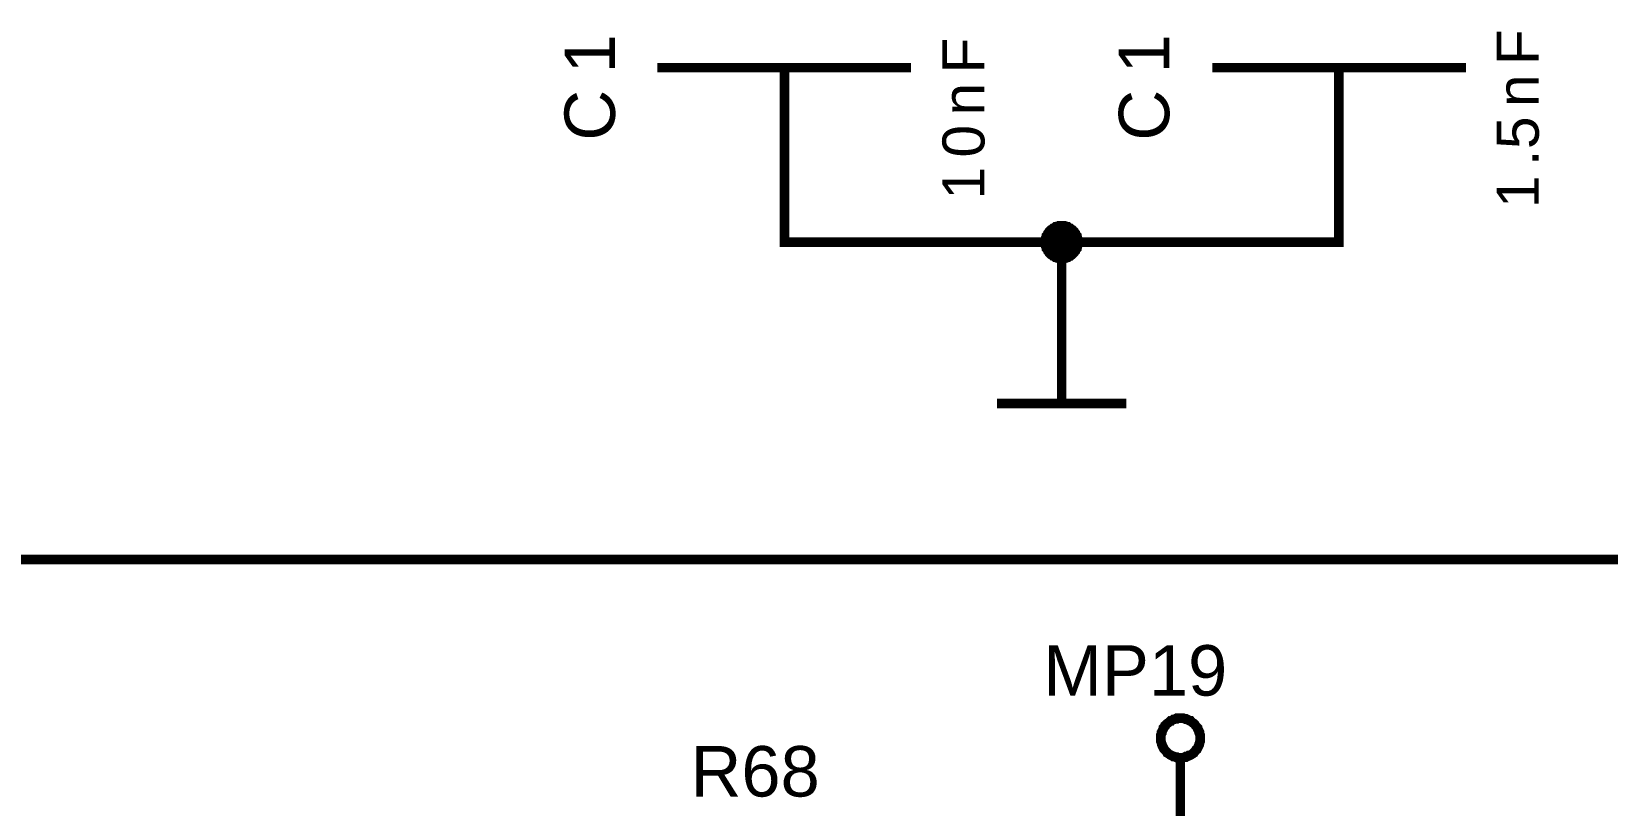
# Model space of a CAD drawing. Header units: millimetres. Extents: x -2024 to 917, y -725 to 13.
# Drawn here: x -1577.82 to -1528.13, y -374.42 to -350.03 of the extents above; entities that cross this region are included whole.
import ezdxf

# ---------------------------------------------------------------- set-up
doc = ezdxf.new("R2010")
doc.units = ezdxf.units.MM
doc.styles.get("Standard").update_dxf_attribs({"font": 'arial.ttf'})

msp = doc.modelspace()

# ---------------------------------------------------------------- linework, layer by layer
at = {"color": 7}
for points, const_width in [([(-1558.085, -351.17), (-1550.091, -351.17)], 0.3), ([(-1554.08, -351.17), (-1554.08, -354.167)], 0.3), ([(-1540.591, -351.17), (-1532.596, -351.17)], 0.3), ([(-1536.602, -351.17), (-1536.602, -354.167)], 0.3), ([(-1554.08, -354.167), (-1554.08, -356.668), (-1545.341, -356.668), (-1536.602, -356.668), (-1536.602, -354.167)], 0.3), ([(-1545.854, -356.668), (-1545.854, -356.635), (-1545.854, -356.618), (-1545.854, -356.585), (-1545.837, -356.569), (-1545.837, -356.535), (-1545.837, -356.519), (-1545.821, -356.486), (-1545.821, -356.469), (-1545.804, -356.453), (-1545.788, -356.419), (-1545.771, -356.403), (-1545.771, -356.386), (-1545.754, -356.37), (-1545.738, -356.337), (-1545.721, -356.32), (-1545.705, -356.304), (-1545.688, -356.287), (-1545.672, -356.27), (-1545.639, -356.254), (-1545.622, -356.237), (-1545.605, -356.237), (-1545.589, -356.221), (-1545.556, -356.204), (-1545.539, -356.188), (-1545.523, -356.188), (-1545.49, -356.171), (-1545.473, -356.171), (-1545.44, -356.171), (-1545.423, -356.155), (-1545.39, -356.155), (-1545.374, -356.155), (-1545.341, -356.155)], 0.3), ([(-1545.854, -356.668), (-1545.854, -356.635), (-1545.854, -356.618), (-1545.854, -356.585), (-1545.837, -356.569), (-1545.837, -356.535), (-1545.837, -356.519), (-1545.821, -356.486), (-1545.821, -356.469), (-1545.804, -356.453), (-1545.788, -356.419), (-1545.771, -356.403), (-1545.771, -356.386), (-1545.754, -356.37), (-1545.738, -356.337), (-1545.721, -356.32), (-1545.705, -356.304), (-1545.688, -356.287), (-1545.672, -356.27), (-1545.639, -356.254), (-1545.622, -356.237), (-1545.605, -356.237), (-1545.589, -356.221), (-1545.556, -356.204), (-1545.539, -356.188), (-1545.523, -356.188), (-1545.49, -356.171), (-1545.473, -356.171), (-1545.44, -356.171), (-1545.423, -356.155), (-1545.39, -356.155), (-1545.374, -356.155), (-1545.341, -356.155)], 0.3), ([(-1545.854, -356.668), (-1545.854, -356.635), (-1545.854, -356.618), (-1545.854, -356.585), (-1545.837, -356.569), (-1545.837, -356.535), (-1545.837, -356.519), (-1545.821, -356.486), (-1545.821, -356.469), (-1545.804, -356.453), (-1545.788, -356.419), (-1545.771, -356.403), (-1545.771, -356.386), (-1545.754, -356.37), (-1545.738, -356.337), (-1545.721, -356.32), (-1545.705, -356.304), (-1545.688, -356.287), (-1545.672, -356.27), (-1545.639, -356.254), (-1545.622, -356.237), (-1545.605, -356.237), (-1545.589, -356.221), (-1545.556, -356.204), (-1545.539, -356.188), (-1545.523, -356.188), (-1545.49, -356.171), (-1545.473, -356.171), (-1545.44, -356.171), (-1545.423, -356.155), (-1545.39, -356.155), (-1545.374, -356.155), (-1545.341, -356.155)], 0.3), ([(-1545.854, -356.668), (-1545.854, -356.635), (-1545.854, -356.618), (-1545.854, -356.585), (-1545.837, -356.569), (-1545.837, -356.535), (-1545.837, -356.519), (-1545.821, -356.486), (-1545.821, -356.469), (-1545.804, -356.453), (-1545.788, -356.419), (-1545.771, -356.403), (-1545.771, -356.386), (-1545.754, -356.37), (-1545.738, -356.337), (-1545.721, -356.32), (-1545.705, -356.304), (-1545.688, -356.287), (-1545.672, -356.27), (-1545.639, -356.254), (-1545.622, -356.237), (-1545.605, -356.237), (-1545.589, -356.221), (-1545.556, -356.204), (-1545.539, -356.188), (-1545.523, -356.188), (-1545.49, -356.171), (-1545.473, -356.171), (-1545.44, -356.171), (-1545.423, -356.155), (-1545.39, -356.155), (-1545.374, -356.155), (-1545.341, -356.155)], 0.3), ([(-1545.854, -356.668), (-1545.854, -356.635), (-1545.854, -356.618), (-1545.854, -356.585), (-1545.837, -356.569), (-1545.837, -356.535), (-1545.837, -356.519), (-1545.821, -356.486), (-1545.821, -356.469), (-1545.804, -356.453), (-1545.788, -356.419), (-1545.771, -356.403), (-1545.771, -356.386), (-1545.754, -356.37), (-1545.738, -356.337), (-1545.721, -356.32), (-1545.705, -356.304), (-1545.688, -356.287), (-1545.672, -356.27), (-1545.639, -356.254), (-1545.622, -356.237), (-1545.605, -356.237), (-1545.589, -356.221), (-1545.556, -356.204), (-1545.539, -356.188), (-1545.523, -356.188), (-1545.49, -356.171), (-1545.473, -356.171), (-1545.44, -356.171), (-1545.423, -356.155), (-1545.39, -356.155), (-1545.374, -356.155), (-1545.341, -356.155)], 0.0991), ([(-1545.854, -356.668), (-1545.854, -356.635), (-1545.854, -356.618), (-1545.854, -356.585), (-1545.837, -356.569), (-1545.837, -356.535), (-1545.837, -356.519), (-1545.821, -356.486), (-1545.821, -356.469), (-1545.804, -356.453), (-1545.788, -356.419), (-1545.771, -356.403), (-1545.771, -356.386), (-1545.754, -356.37), (-1545.738, -356.337), (-1545.721, -356.32), (-1545.705, -356.304), (-1545.688, -356.287), (-1545.672, -356.27), (-1545.639, -356.254), (-1545.622, -356.237), (-1545.605, -356.237), (-1545.589, -356.221), (-1545.556, -356.204), (-1545.539, -356.188), (-1545.523, -356.188), (-1545.49, -356.171), (-1545.473, -356.171), (-1545.44, -356.171), (-1545.423, -356.155), (-1545.39, -356.155), (-1545.374, -356.155), (-1545.341, -356.155)], 0.0991), ([(-1545.854, -356.668), (-1545.854, -356.635), (-1545.854, -356.618), (-1545.854, -356.585), (-1545.837, -356.569), (-1545.837, -356.535), (-1545.837, -356.519), (-1545.821, -356.486), (-1545.821, -356.469), (-1545.804, -356.453), (-1545.788, -356.419), (-1545.771, -356.403), (-1545.771, -356.386), (-1545.754, -356.37), (-1545.738, -356.337), (-1545.721, -356.32), (-1545.705, -356.304), (-1545.688, -356.287), (-1545.672, -356.27), (-1545.639, -356.254), (-1545.622, -356.237), (-1545.605, -356.237), (-1545.589, -356.221), (-1545.556, -356.204), (-1545.539, -356.188), (-1545.523, -356.188), (-1545.49, -356.171), (-1545.473, -356.171), (-1545.44, -356.171), (-1545.423, -356.155), (-1545.39, -356.155), (-1545.374, -356.155), (-1545.341, -356.155)], 0.0991), ([(-1545.854, -356.668), (-1545.854, -356.635), (-1545.854, -356.618), (-1545.854, -356.585), (-1545.837, -356.569), (-1545.837, -356.535), (-1545.837, -356.519), (-1545.821, -356.486), (-1545.821, -356.469), (-1545.804, -356.453), (-1545.788, -356.419), (-1545.771, -356.403), (-1545.771, -356.386), (-1545.754, -356.37), (-1545.738, -356.337), (-1545.721, -356.32), (-1545.705, -356.304), (-1545.688, -356.287), (-1545.672, -356.27), (-1545.639, -356.254), (-1545.622, -356.237), (-1545.605, -356.237), (-1545.589, -356.221), (-1545.556, -356.204), (-1545.539, -356.188), (-1545.523, -356.188), (-1545.49, -356.171), (-1545.473, -356.171), (-1545.44, -356.171), (-1545.423, -356.155), (-1545.39, -356.155), (-1545.374, -356.155), (-1545.341, -356.155)], 0.0991), ([(-1545.341, -356.155), (-1545.341, -356.155)], 0.3), ([(-1545.341, -356.155), (-1545.308, -356.155), (-1545.291, -356.155), (-1545.258, -356.155), (-1545.241, -356.171), (-1545.208, -356.171), (-1545.192, -356.171), (-1545.159, -356.188), (-1545.142, -356.188), (-1545.125, -356.204), (-1545.092, -356.221), (-1545.076, -356.237), (-1545.059, -356.237), (-1545.043, -356.254), (-1545.01, -356.27), (-1544.993, -356.287), (-1544.977, -356.304), (-1544.96, -356.32), (-1544.943, -356.337), (-1544.927, -356.37), (-1544.91, -356.386), (-1544.91, -356.403), (-1544.894, -356.419), (-1544.877, -356.453), (-1544.861, -356.469), (-1544.861, -356.486), (-1544.844, -356.519), (-1544.844, -356.535), (-1544.844, -356.569), (-1544.828, -356.585), (-1544.828, -356.618), (-1544.828, -356.635), (-1544.828, -356.668)], 0.3), ([(-1545.341, -356.155), (-1545.341, -356.155)], 0.3), ([(-1545.341, -356.155), (-1545.308, -356.155), (-1545.291, -356.155), (-1545.258, -356.155), (-1545.241, -356.171), (-1545.208, -356.171), (-1545.192, -356.171), (-1545.159, -356.188), (-1545.142, -356.188), (-1545.125, -356.204), (-1545.092, -356.221), (-1545.076, -356.237), (-1545.059, -356.237), (-1545.043, -356.254), (-1545.01, -356.27), (-1544.993, -356.287), (-1544.977, -356.304), (-1544.96, -356.32), (-1544.943, -356.337), (-1544.927, -356.37), (-1544.91, -356.386), (-1544.91, -356.403), (-1544.894, -356.419), (-1544.877, -356.453), (-1544.861, -356.469), (-1544.861, -356.486), (-1544.844, -356.519), (-1544.844, -356.535), (-1544.844, -356.569), (-1544.828, -356.585), (-1544.828, -356.618), (-1544.828, -356.635), (-1544.828, -356.668)], 0.3), ([(-1545.341, -356.155), (-1545.341, -356.155)], 0.3), ([(-1545.341, -356.155), (-1545.308, -356.155), (-1545.291, -356.155), (-1545.258, -356.155), (-1545.241, -356.171), (-1545.208, -356.171), (-1545.192, -356.171), (-1545.159, -356.188), (-1545.142, -356.188), (-1545.125, -356.204), (-1545.092, -356.221), (-1545.076, -356.237), (-1545.059, -356.237), (-1545.043, -356.254), (-1545.01, -356.27), (-1544.993, -356.287), (-1544.977, -356.304), (-1544.96, -356.32), (-1544.943, -356.337), (-1544.927, -356.37), (-1544.91, -356.386), (-1544.91, -356.403), (-1544.894, -356.419), (-1544.877, -356.453), (-1544.861, -356.469), (-1544.861, -356.486), (-1544.844, -356.519), (-1544.844, -356.535), (-1544.844, -356.569), (-1544.828, -356.585), (-1544.828, -356.618), (-1544.828, -356.635), (-1544.828, -356.668)], 0.3), ([(-1545.341, -356.155), (-1545.341, -356.155)], 0.3), ([(-1545.341, -356.155), (-1545.308, -356.155), (-1545.291, -356.155), (-1545.258, -356.155), (-1545.241, -356.171), (-1545.208, -356.171), (-1545.192, -356.171), (-1545.159, -356.188), (-1545.142, -356.188), (-1545.125, -356.204), (-1545.092, -356.221), (-1545.076, -356.237), (-1545.059, -356.237), (-1545.043, -356.254), (-1545.01, -356.27), (-1544.993, -356.287), (-1544.977, -356.304), (-1544.96, -356.32), (-1544.943, -356.337), (-1544.927, -356.37), (-1544.91, -356.386), (-1544.91, -356.403), (-1544.894, -356.419), (-1544.877, -356.453), (-1544.861, -356.469), (-1544.861, -356.486), (-1544.844, -356.519), (-1544.844, -356.535), (-1544.844, -356.569), (-1544.828, -356.585), (-1544.828, -356.618), (-1544.828, -356.635), (-1544.828, -356.668)], 0.3), ([(-1545.341, -356.155), (-1545.341, -356.155)], 0.0991), ([(-1545.341, -356.155), (-1545.308, -356.155), (-1545.291, -356.155), (-1545.258, -356.155), (-1545.241, -356.171), (-1545.208, -356.171), (-1545.192, -356.171), (-1545.159, -356.188), (-1545.142, -356.188), (-1545.125, -356.204), (-1545.092, -356.221), (-1545.076, -356.237), (-1545.059, -356.237), (-1545.043, -356.254), (-1545.01, -356.27), (-1544.993, -356.287), (-1544.977, -356.304), (-1544.96, -356.32), (-1544.943, -356.337), (-1544.927, -356.37), (-1544.91, -356.386), (-1544.91, -356.403), (-1544.894, -356.419), (-1544.877, -356.453), (-1544.861, -356.469), (-1544.861, -356.486), (-1544.844, -356.519), (-1544.844, -356.535), (-1544.844, -356.569), (-1544.828, -356.585), (-1544.828, -356.618), (-1544.828, -356.635), (-1544.828, -356.668)], 0.0991), ([(-1545.341, -356.155), (-1545.341, -356.155)], 0.0991), ([(-1545.341, -356.155), (-1545.308, -356.155), (-1545.291, -356.155), (-1545.258, -356.155), (-1545.241, -356.171), (-1545.208, -356.171), (-1545.192, -356.171), (-1545.159, -356.188), (-1545.142, -356.188), (-1545.125, -356.204), (-1545.092, -356.221), (-1545.076, -356.237), (-1545.059, -356.237), (-1545.043, -356.254), (-1545.01, -356.27), (-1544.993, -356.287), (-1544.977, -356.304), (-1544.96, -356.32), (-1544.943, -356.337), (-1544.927, -356.37), (-1544.91, -356.386), (-1544.91, -356.403), (-1544.894, -356.419), (-1544.877, -356.453), (-1544.861, -356.469), (-1544.861, -356.486), (-1544.844, -356.519), (-1544.844, -356.535), (-1544.844, -356.569), (-1544.828, -356.585), (-1544.828, -356.618), (-1544.828, -356.635), (-1544.828, -356.668)], 0.0991), ([(-1545.341, -356.155), (-1545.341, -356.155)], 0.0991), ([(-1545.341, -356.155), (-1545.308, -356.155), (-1545.291, -356.155), (-1545.258, -356.155), (-1545.241, -356.171), (-1545.208, -356.171), (-1545.192, -356.171), (-1545.159, -356.188), (-1545.142, -356.188), (-1545.125, -356.204), (-1545.092, -356.221), (-1545.076, -356.237), (-1545.059, -356.237), (-1545.043, -356.254), (-1545.01, -356.27), (-1544.993, -356.287), (-1544.977, -356.304), (-1544.96, -356.32), (-1544.943, -356.337), (-1544.927, -356.37), (-1544.91, -356.386), (-1544.91, -356.403), (-1544.894, -356.419), (-1544.877, -356.453), (-1544.861, -356.469), (-1544.861, -356.486), (-1544.844, -356.519), (-1544.844, -356.535), (-1544.844, -356.569), (-1544.828, -356.585), (-1544.828, -356.618), (-1544.828, -356.635), (-1544.828, -356.668)], 0.0991), ([(-1545.341, -356.155), (-1545.341, -356.155)], 0.0991), ([(-1545.341, -356.155), (-1545.308, -356.155), (-1545.291, -356.155), (-1545.258, -356.155), (-1545.241, -356.171), (-1545.208, -356.171), (-1545.192, -356.171), (-1545.159, -356.188), (-1545.142, -356.188), (-1545.125, -356.204), (-1545.092, -356.221), (-1545.076, -356.237), (-1545.059, -356.237), (-1545.043, -356.254), (-1545.01, -356.27), (-1544.993, -356.287), (-1544.977, -356.304), (-1544.96, -356.32), (-1544.943, -356.337), (-1544.927, -356.37), (-1544.91, -356.386), (-1544.91, -356.403), (-1544.894, -356.419), (-1544.877, -356.453), (-1544.861, -356.469), (-1544.861, -356.486), (-1544.844, -356.519), (-1544.844, -356.535), (-1544.844, -356.569), (-1544.828, -356.585), (-1544.828, -356.618), (-1544.828, -356.635), (-1544.828, -356.668)], 0.0991), ([(-1545.341, -357.181), (-1545.374, -357.181), (-1545.39, -357.181), (-1545.423, -357.181), (-1545.44, -357.165), (-1545.473, -357.165), (-1545.49, -357.165), (-1545.523, -357.148), (-1545.539, -357.148), (-1545.556, -357.132), (-1545.589, -357.115), (-1545.605, -357.098), (-1545.622, -357.098), (-1545.639, -357.082), (-1545.672, -357.065), (-1545.688, -357.049), (-1545.705, -357.032), (-1545.721, -357.016), (-1545.738, -356.999), (-1545.754, -356.966), (-1545.771, -356.949), (-1545.771, -356.933), (-1545.788, -356.916), (-1545.804, -356.883), (-1545.821, -356.867), (-1545.821, -356.85), (-1545.837, -356.817), (-1545.837, -356.8), (-1545.837, -356.767), (-1545.854, -356.751), (-1545.854, -356.718), (-1545.854, -356.701), (-1545.854, -356.668)], 0.3), ([(-1545.854, -356.668), (-1545.854, -356.668)], 0.3), ([(-1545.341, -357.181), (-1545.374, -357.181), (-1545.39, -357.181), (-1545.423, -357.181), (-1545.44, -357.165), (-1545.473, -357.165), (-1545.49, -357.165), (-1545.523, -357.148), (-1545.539, -357.148), (-1545.556, -357.132), (-1545.589, -357.115), (-1545.605, -357.098), (-1545.622, -357.098), (-1545.639, -357.082), (-1545.672, -357.065), (-1545.688, -357.049), (-1545.705, -357.032), (-1545.721, -357.016), (-1545.738, -356.999), (-1545.754, -356.966), (-1545.771, -356.949), (-1545.771, -356.933), (-1545.788, -356.916), (-1545.804, -356.883), (-1545.821, -356.867), (-1545.821, -356.85), (-1545.837, -356.817), (-1545.837, -356.8), (-1545.837, -356.767), (-1545.854, -356.751), (-1545.854, -356.718), (-1545.854, -356.701), (-1545.854, -356.668)], 0.3), ([(-1545.854, -356.668), (-1545.854, -356.668)], 0.3), ([(-1545.341, -357.181), (-1545.374, -357.181), (-1545.39, -357.181), (-1545.423, -357.181), (-1545.44, -357.165), (-1545.473, -357.165), (-1545.49, -357.165), (-1545.523, -357.148), (-1545.539, -357.148), (-1545.556, -357.132), (-1545.589, -357.115), (-1545.605, -357.098), (-1545.622, -357.098), (-1545.639, -357.082), (-1545.672, -357.065), (-1545.688, -357.049), (-1545.705, -357.032), (-1545.721, -357.016), (-1545.738, -356.999), (-1545.754, -356.966), (-1545.771, -356.949), (-1545.771, -356.933), (-1545.788, -356.916), (-1545.804, -356.883), (-1545.821, -356.867), (-1545.821, -356.85), (-1545.837, -356.817), (-1545.837, -356.8), (-1545.837, -356.767), (-1545.854, -356.751), (-1545.854, -356.718), (-1545.854, -356.701), (-1545.854, -356.668)], 0.3), ([(-1545.854, -356.668), (-1545.854, -356.668)], 0.3), ([(-1545.341, -357.181), (-1545.374, -357.181), (-1545.39, -357.181), (-1545.423, -357.181), (-1545.44, -357.165), (-1545.473, -357.165), (-1545.49, -357.165), (-1545.523, -357.148), (-1545.539, -357.148), (-1545.556, -357.132), (-1545.589, -357.115), (-1545.605, -357.098), (-1545.622, -357.098), (-1545.639, -357.082), (-1545.672, -357.065), (-1545.688, -357.049), (-1545.705, -357.032), (-1545.721, -357.016), (-1545.738, -356.999), (-1545.754, -356.966), (-1545.771, -356.949), (-1545.771, -356.933), (-1545.788, -356.916), (-1545.804, -356.883), (-1545.821, -356.867), (-1545.821, -356.85), (-1545.837, -356.817), (-1545.837, -356.8), (-1545.837, -356.767), (-1545.854, -356.751), (-1545.854, -356.718), (-1545.854, -356.701), (-1545.854, -356.668)], 0.3), ([(-1545.854, -356.668), (-1545.854, -356.668)], 0.3), ([(-1545.341, -357.181), (-1545.374, -357.181), (-1545.39, -357.181), (-1545.423, -357.181), (-1545.44, -357.165), (-1545.473, -357.165), (-1545.49, -357.165), (-1545.523, -357.148), (-1545.539, -357.148), (-1545.556, -357.132), (-1545.589, -357.115), (-1545.605, -357.098), (-1545.622, -357.098), (-1545.639, -357.082), (-1545.672, -357.065), (-1545.688, -357.049), (-1545.705, -357.032), (-1545.721, -357.016), (-1545.738, -356.999), (-1545.754, -356.966), (-1545.771, -356.949), (-1545.771, -356.933), (-1545.788, -356.916), (-1545.804, -356.883), (-1545.821, -356.867), (-1545.821, -356.85), (-1545.837, -356.817), (-1545.837, -356.8), (-1545.837, -356.767), (-1545.854, -356.751), (-1545.854, -356.718), (-1545.854, -356.701), (-1545.854, -356.668)], 0.0991), ([(-1545.854, -356.668), (-1545.854, -356.668)], 0.0991), ([(-1545.341, -357.181), (-1545.374, -357.181), (-1545.39, -357.181), (-1545.423, -357.181), (-1545.44, -357.165), (-1545.473, -357.165), (-1545.49, -357.165), (-1545.523, -357.148), (-1545.539, -357.148), (-1545.556, -357.132), (-1545.589, -357.115), (-1545.605, -357.098), (-1545.622, -357.098), (-1545.639, -357.082), (-1545.672, -357.065), (-1545.688, -357.049), (-1545.705, -357.032), (-1545.721, -357.016), (-1545.738, -356.999), (-1545.754, -356.966), (-1545.771, -356.949), (-1545.771, -356.933), (-1545.788, -356.916), (-1545.804, -356.883), (-1545.821, -356.867), (-1545.821, -356.85), (-1545.837, -356.817), (-1545.837, -356.8), (-1545.837, -356.767), (-1545.854, -356.751), (-1545.854, -356.718), (-1545.854, -356.701), (-1545.854, -356.668)], 0.0991), ([(-1545.854, -356.668), (-1545.854, -356.668)], 0.0991), ([(-1545.341, -357.181), (-1545.374, -357.181), (-1545.39, -357.181), (-1545.423, -357.181), (-1545.44, -357.165), (-1545.473, -357.165), (-1545.49, -357.165), (-1545.523, -357.148), (-1545.539, -357.148), (-1545.556, -357.132), (-1545.589, -357.115), (-1545.605, -357.098), (-1545.622, -357.098), (-1545.639, -357.082), (-1545.672, -357.065), (-1545.688, -357.049), (-1545.705, -357.032), (-1545.721, -357.016), (-1545.738, -356.999), (-1545.754, -356.966), (-1545.771, -356.949), (-1545.771, -356.933), (-1545.788, -356.916), (-1545.804, -356.883), (-1545.821, -356.867), (-1545.821, -356.85), (-1545.837, -356.817), (-1545.837, -356.8), (-1545.837, -356.767), (-1545.854, -356.751), (-1545.854, -356.718), (-1545.854, -356.701), (-1545.854, -356.668)], 0.0991), ([(-1545.854, -356.668), (-1545.854, -356.668)], 0.0991), ([(-1545.341, -357.181), (-1545.374, -357.181), (-1545.39, -357.181), (-1545.423, -357.181), (-1545.44, -357.165), (-1545.473, -357.165), (-1545.49, -357.165), (-1545.523, -357.148), (-1545.539, -357.148), (-1545.556, -357.132), (-1545.589, -357.115), (-1545.605, -357.098), (-1545.622, -357.098), (-1545.639, -357.082), (-1545.672, -357.065), (-1545.688, -357.049), (-1545.705, -357.032), (-1545.721, -357.016), (-1545.738, -356.999), (-1545.754, -356.966), (-1545.771, -356.949), (-1545.771, -356.933), (-1545.788, -356.916), (-1545.804, -356.883), (-1545.821, -356.867), (-1545.821, -356.85), (-1545.837, -356.817), (-1545.837, -356.8), (-1545.837, -356.767), (-1545.854, -356.751), (-1545.854, -356.718), (-1545.854, -356.701), (-1545.854, -356.668)], 0.0991), ([(-1545.854, -356.668), (-1545.854, -356.668)], 0.0991), ([(-1545.341, -356.668), (-1545.341, -361.751)], 0.3), ([(-1544.828, -356.668), (-1544.828, -356.701), (-1544.828, -356.718), (-1544.828, -356.751), (-1544.844, -356.767), (-1544.844, -356.8), (-1544.844, -356.817), (-1544.861, -356.85), (-1544.861, -356.867), (-1544.877, -356.883), (-1544.894, -356.916), (-1544.91, -356.933), (-1544.91, -356.949), (-1544.927, -356.966), (-1544.943, -356.999), (-1544.96, -357.016), (-1544.977, -357.032), (-1544.993, -357.049), (-1545.01, -357.065), (-1545.043, -357.082), (-1545.059, -357.098), (-1545.076, -357.098), (-1545.092, -357.115), (-1545.125, -357.132), (-1545.142, -357.148), (-1545.159, -357.148), (-1545.192, -357.165), (-1545.208, -357.165), (-1545.241, -357.165), (-1545.258, -357.181), (-1545.291, -357.181), (-1545.308, -357.181), (-1545.341, -357.181)], 0.3), ([(-1544.828, -356.668), (-1544.828, -356.701), (-1544.828, -356.718), (-1544.828, -356.751), (-1544.844, -356.767), (-1544.844, -356.8), (-1544.844, -356.817), (-1544.861, -356.85), (-1544.861, -356.867), (-1544.877, -356.883), (-1544.894, -356.916), (-1544.91, -356.933), (-1544.91, -356.949), (-1544.927, -356.966), (-1544.943, -356.999), (-1544.96, -357.016), (-1544.977, -357.032), (-1544.993, -357.049), (-1545.01, -357.065), (-1545.043, -357.082), (-1545.059, -357.098), (-1545.076, -357.098), (-1545.092, -357.115), (-1545.125, -357.132), (-1545.142, -357.148), (-1545.159, -357.148), (-1545.192, -357.165), (-1545.208, -357.165), (-1545.241, -357.165), (-1545.258, -357.181), (-1545.291, -357.181), (-1545.308, -357.181), (-1545.341, -357.181)], 0.3), ([(-1544.828, -356.668), (-1544.828, -356.701), (-1544.828, -356.718), (-1544.828, -356.751), (-1544.844, -356.767), (-1544.844, -356.8), (-1544.844, -356.817), (-1544.861, -356.85), (-1544.861, -356.867), (-1544.877, -356.883), (-1544.894, -356.916), (-1544.91, -356.933), (-1544.91, -356.949), (-1544.927, -356.966), (-1544.943, -356.999), (-1544.96, -357.016), (-1544.977, -357.032), (-1544.993, -357.049), (-1545.01, -357.065), (-1545.043, -357.082), (-1545.059, -357.098), (-1545.076, -357.098), (-1545.092, -357.115), (-1545.125, -357.132), (-1545.142, -357.148), (-1545.159, -357.148), (-1545.192, -357.165), (-1545.208, -357.165), (-1545.241, -357.165), (-1545.258, -357.181), (-1545.291, -357.181), (-1545.308, -357.181), (-1545.341, -357.181)], 0.3), ([(-1544.828, -356.668), (-1544.828, -356.701), (-1544.828, -356.718), (-1544.828, -356.751), (-1544.844, -356.767), (-1544.844, -356.8), (-1544.844, -356.817), (-1544.861, -356.85), (-1544.861, -356.867), (-1544.877, -356.883), (-1544.894, -356.916), (-1544.91, -356.933), (-1544.91, -356.949), (-1544.927, -356.966), (-1544.943, -356.999), (-1544.96, -357.016), (-1544.977, -357.032), (-1544.993, -357.049), (-1545.01, -357.065), (-1545.043, -357.082), (-1545.059, -357.098), (-1545.076, -357.098), (-1545.092, -357.115), (-1545.125, -357.132), (-1545.142, -357.148), (-1545.159, -357.148), (-1545.192, -357.165), (-1545.208, -357.165), (-1545.241, -357.165), (-1545.258, -357.181), (-1545.291, -357.181), (-1545.308, -357.181), (-1545.341, -357.181)], 0.3), ([(-1544.828, -356.668), (-1544.828, -356.701), (-1544.828, -356.718), (-1544.828, -356.751), (-1544.844, -356.767), (-1544.844, -356.8), (-1544.844, -356.817), (-1544.861, -356.85), (-1544.861, -356.867), (-1544.877, -356.883), (-1544.894, -356.916), (-1544.91, -356.933), (-1544.91, -356.949), (-1544.927, -356.966), (-1544.943, -356.999), (-1544.96, -357.016), (-1544.977, -357.032), (-1544.993, -357.049), (-1545.01, -357.065), (-1545.043, -357.082), (-1545.059, -357.098), (-1545.076, -357.098), (-1545.092, -357.115), (-1545.125, -357.132), (-1545.142, -357.148), (-1545.159, -357.148), (-1545.192, -357.165), (-1545.208, -357.165), (-1545.241, -357.165), (-1545.258, -357.181), (-1545.291, -357.181), (-1545.308, -357.181), (-1545.341, -357.181)], 0.0991), ([(-1544.828, -356.668), (-1544.828, -356.701), (-1544.828, -356.718), (-1544.828, -356.751), (-1544.844, -356.767), (-1544.844, -356.8), (-1544.844, -356.817), (-1544.861, -356.85), (-1544.861, -356.867), (-1544.877, -356.883), (-1544.894, -356.916), (-1544.91, -356.933), (-1544.91, -356.949), (-1544.927, -356.966), (-1544.943, -356.999), (-1544.96, -357.016), (-1544.977, -357.032), (-1544.993, -357.049), (-1545.01, -357.065), (-1545.043, -357.082), (-1545.059, -357.098), (-1545.076, -357.098), (-1545.092, -357.115), (-1545.125, -357.132), (-1545.142, -357.148), (-1545.159, -357.148), (-1545.192, -357.165), (-1545.208, -357.165), (-1545.241, -357.165), (-1545.258, -357.181), (-1545.291, -357.181), (-1545.308, -357.181), (-1545.341, -357.181)], 0.0991), ([(-1544.828, -356.668), (-1544.828, -356.701), (-1544.828, -356.718), (-1544.828, -356.751), (-1544.844, -356.767), (-1544.844, -356.8), (-1544.844, -356.817), (-1544.861, -356.85), (-1544.861, -356.867), (-1544.877, -356.883), (-1544.894, -356.916), (-1544.91, -356.933), (-1544.91, -356.949), (-1544.927, -356.966), (-1544.943, -356.999), (-1544.96, -357.016), (-1544.977, -357.032), (-1544.993, -357.049), (-1545.01, -357.065), (-1545.043, -357.082), (-1545.059, -357.098), (-1545.076, -357.098), (-1545.092, -357.115), (-1545.125, -357.132), (-1545.142, -357.148), (-1545.159, -357.148), (-1545.192, -357.165), (-1545.208, -357.165), (-1545.241, -357.165), (-1545.258, -357.181), (-1545.291, -357.181), (-1545.308, -357.181), (-1545.341, -357.181)], 0.0991), ([(-1544.828, -356.668), (-1544.828, -356.701), (-1544.828, -356.718), (-1544.828, -356.751), (-1544.844, -356.767), (-1544.844, -356.8), (-1544.844, -356.817), (-1544.861, -356.85), (-1544.861, -356.867), (-1544.877, -356.883), (-1544.894, -356.916), (-1544.91, -356.933), (-1544.91, -356.949), (-1544.927, -356.966), (-1544.943, -356.999), (-1544.96, -357.016), (-1544.977, -357.032), (-1544.993, -357.049), (-1545.01, -357.065), (-1545.043, -357.082), (-1545.059, -357.098), (-1545.076, -357.098), (-1545.092, -357.115), (-1545.125, -357.132), (-1545.142, -357.148), (-1545.159, -357.148), (-1545.192, -357.165), (-1545.208, -357.165), (-1545.241, -357.165), (-1545.258, -357.181), (-1545.291, -357.181), (-1545.308, -357.181), (-1545.341, -357.181)], 0.0991), ([(-1544.828, -356.668), (-1544.828, -356.668), (-1544.828, -356.668), (-1544.828, -356.668), (-1544.828, -356.668), (-1544.828, -356.668), (-1544.828, -356.668), (-1544.828, -356.668), (-1544.828, -356.668), (-1544.828, -356.668), (-1544.828, -356.668), (-1544.828, -356.668), (-1544.828, -356.668), (-1544.828, -356.668), (-1544.828, -356.668), (-1544.828, -356.668), (-1544.828, -356.668), (-1544.828, -356.668), (-1544.828, -356.668), (-1544.828, -356.668), (-1544.828, -356.668), (-1544.828, -356.668), (-1544.828, -356.668), (-1544.828, -356.668), (-1544.828, -356.668), (-1544.828, -356.668), (-1544.828, -356.668), (-1544.828, -356.668), (-1544.828, -356.668), (-1544.828, -356.668), (-1544.828, -356.668), (-1544.828, -356.668), (-1544.828, -356.668)], 0.3), ([(-1544.828, -356.668), (-1544.828, -356.668)], 0.3), ([(-1544.828, -356.668), (-1544.828, -356.668), (-1544.828, -356.668), (-1544.828, -356.668), (-1544.828, -356.668), (-1544.828, -356.668), (-1544.828, -356.668), (-1544.828, -356.668), (-1544.828, -356.668), (-1544.828, -356.668), (-1544.828, -356.668), (-1544.828, -356.668), (-1544.828, -356.668), (-1544.828, -356.668), (-1544.828, -356.668), (-1544.828, -356.668), (-1544.828, -356.668), (-1544.828, -356.668), (-1544.828, -356.668), (-1544.828, -356.668), (-1544.828, -356.668), (-1544.828, -356.668), (-1544.828, -356.668), (-1544.828, -356.668), (-1544.828, -356.668), (-1544.828, -356.668), (-1544.828, -356.668), (-1544.828, -356.668), (-1544.828, -356.668), (-1544.828, -356.668), (-1544.828, -356.668), (-1544.828, -356.668), (-1544.828, -356.668)], 0.3), ([(-1544.828, -356.668), (-1544.828, -356.668)], 0.3), ([(-1544.828, -356.668), (-1544.828, -356.668), (-1544.828, -356.668), (-1544.828, -356.668), (-1544.828, -356.668), (-1544.828, -356.668), (-1544.828, -356.668), (-1544.828, -356.668), (-1544.828, -356.668), (-1544.828, -356.668), (-1544.828, -356.668), (-1544.828, -356.668), (-1544.828, -356.668), (-1544.828, -356.668), (-1544.828, -356.668), (-1544.828, -356.668), (-1544.828, -356.668), (-1544.828, -356.668), (-1544.828, -356.668), (-1544.828, -356.668), (-1544.828, -356.668), (-1544.828, -356.668), (-1544.828, -356.668), (-1544.828, -356.668), (-1544.828, -356.668), (-1544.828, -356.668), (-1544.828, -356.668), (-1544.828, -356.668), (-1544.828, -356.668), (-1544.828, -356.668), (-1544.828, -356.668), (-1544.828, -356.668), (-1544.828, -356.668)], 0.3), ([(-1544.828, -356.668), (-1544.828, -356.668)], 0.3), ([(-1544.828, -356.668), (-1544.828, -356.668), (-1544.828, -356.668), (-1544.828, -356.668), (-1544.828, -356.668), (-1544.828, -356.668), (-1544.828, -356.668), (-1544.828, -356.668), (-1544.828, -356.668), (-1544.828, -356.668), (-1544.828, -356.668), (-1544.828, -356.668), (-1544.828, -356.668), (-1544.828, -356.668), (-1544.828, -356.668), (-1544.828, -356.668), (-1544.828, -356.668), (-1544.828, -356.668), (-1544.828, -356.668), (-1544.828, -356.668), (-1544.828, -356.668), (-1544.828, -356.668), (-1544.828, -356.668), (-1544.828, -356.668), (-1544.828, -356.668), (-1544.828, -356.668), (-1544.828, -356.668), (-1544.828, -356.668), (-1544.828, -356.668), (-1544.828, -356.668), (-1544.828, -356.668), (-1544.828, -356.668), (-1544.828, -356.668)], 0.3), ([(-1544.828, -356.668), (-1544.828, -356.668)], 0.3), ([(-1544.828, -356.668), (-1544.828, -356.668), (-1544.828, -356.668), (-1544.828, -356.668), (-1544.828, -356.668), (-1544.828, -356.668), (-1544.828, -356.668), (-1544.828, -356.668), (-1544.828, -356.668), (-1544.828, -356.668), (-1544.828, -356.668), (-1544.828, -356.668), (-1544.828, -356.668), (-1544.828, -356.668), (-1544.828, -356.668), (-1544.828, -356.668), (-1544.828, -356.668), (-1544.828, -356.668), (-1544.828, -356.668), (-1544.828, -356.668), (-1544.828, -356.668), (-1544.828, -356.668), (-1544.828, -356.668), (-1544.828, -356.668), (-1544.828, -356.668), (-1544.828, -356.668), (-1544.828, -356.668), (-1544.828, -356.668), (-1544.828, -356.668), (-1544.828, -356.668), (-1544.828, -356.668), (-1544.828, -356.668), (-1544.828, -356.668)], 0.0991), ([(-1544.828, -356.668), (-1544.828, -356.668)], 0.0991), ([(-1544.828, -356.668), (-1544.828, -356.668), (-1544.828, -356.668), (-1544.828, -356.668), (-1544.828, -356.668), (-1544.828, -356.668), (-1544.828, -356.668), (-1544.828, -356.668), (-1544.828, -356.668), (-1544.828, -356.668), (-1544.828, -356.668), (-1544.828, -356.668), (-1544.828, -356.668), (-1544.828, -356.668), (-1544.828, -356.668), (-1544.828, -356.668), (-1544.828, -356.668), (-1544.828, -356.668), (-1544.828, -356.668), (-1544.828, -356.668), (-1544.828, -356.668), (-1544.828, -356.668), (-1544.828, -356.668), (-1544.828, -356.668), (-1544.828, -356.668), (-1544.828, -356.668), (-1544.828, -356.668), (-1544.828, -356.668), (-1544.828, -356.668), (-1544.828, -356.668), (-1544.828, -356.668), (-1544.828, -356.668), (-1544.828, -356.668)], 0.0991), ([(-1544.828, -356.668), (-1544.828, -356.668)], 0.0991), ([(-1544.828, -356.668), (-1544.828, -356.668), (-1544.828, -356.668), (-1544.828, -356.668), (-1544.828, -356.668), (-1544.828, -356.668), (-1544.828, -356.668), (-1544.828, -356.668), (-1544.828, -356.668), (-1544.828, -356.668), (-1544.828, -356.668), (-1544.828, -356.668), (-1544.828, -356.668), (-1544.828, -356.668), (-1544.828, -356.668), (-1544.828, -356.668), (-1544.828, -356.668), (-1544.828, -356.668), (-1544.828, -356.668), (-1544.828, -356.668), (-1544.828, -356.668), (-1544.828, -356.668), (-1544.828, -356.668), (-1544.828, -356.668), (-1544.828, -356.668), (-1544.828, -356.668), (-1544.828, -356.668), (-1544.828, -356.668), (-1544.828, -356.668), (-1544.828, -356.668), (-1544.828, -356.668), (-1544.828, -356.668), (-1544.828, -356.668)], 0.0991), ([(-1544.828, -356.668), (-1544.828, -356.668)], 0.0991), ([(-1544.828, -356.668), (-1544.828, -356.668), (-1544.828, -356.668), (-1544.828, -356.668), (-1544.828, -356.668), (-1544.828, -356.668), (-1544.828, -356.668), (-1544.828, -356.668), (-1544.828, -356.668), (-1544.828, -356.668), (-1544.828, -356.668), (-1544.828, -356.668), (-1544.828, -356.668), (-1544.828, -356.668), (-1544.828, -356.668), (-1544.828, -356.668), (-1544.828, -356.668), (-1544.828, -356.668), (-1544.828, -356.668), (-1544.828, -356.668), (-1544.828, -356.668), (-1544.828, -356.668), (-1544.828, -356.668), (-1544.828, -356.668), (-1544.828, -356.668), (-1544.828, -356.668), (-1544.828, -356.668), (-1544.828, -356.668), (-1544.828, -356.668), (-1544.828, -356.668), (-1544.828, -356.668), (-1544.828, -356.668), (-1544.828, -356.668)], 0.0991), ([(-1544.828, -356.668), (-1544.828, -356.668)], 0.0991), ([(-1547.376, -361.751), (-1543.305, -361.751)], 0.3), ([(-1526.605, -366.669), (-1686.521, -366.669)], 0.3), ([(-1542.213, -372.299), (-1542.213, -372.266), (-1542.213, -372.233), (-1542.213, -372.2), (-1542.196, -372.167), (-1542.196, -372.134), (-1542.179, -372.117), (-1542.179, -372.084), (-1542.163, -372.051), (-1542.146, -372.035), (-1542.13, -372.001), (-1542.13, -371.968), (-1542.113, -371.952), (-1542.097, -371.919), (-1542.064, -371.902), (-1542.047, -371.869), (-1542.03, -371.852), (-1542.014, -371.836), (-1541.981, -371.819), (-1541.964, -371.803), (-1541.931, -371.77), (-1541.915, -371.753), (-1541.881, -371.753), (-1541.865, -371.736), (-1541.832, -371.72), (-1541.815, -371.703), (-1541.782, -371.703), (-1541.749, -371.687), (-1541.716, -371.687), (-1541.699, -371.67), (-1541.666, -371.67), (-1541.633, -371.67), (-1541.6, -371.67)], 0.3), ([(-1541.6, -371.67), (-1541.633, -371.67), (-1541.666, -371.67), (-1541.699, -371.67), (-1541.716, -371.687), (-1541.749, -371.687), (-1541.782, -371.703), (-1541.815, -371.703), (-1541.832, -371.72), (-1541.865, -371.736), (-1541.881, -371.753), (-1541.915, -371.753), (-1541.931, -371.77), (-1541.964, -371.803), (-1541.981, -371.819), (-1542.014, -371.836), (-1542.03, -371.852), (-1542.047, -371.869), (-1542.064, -371.902), (-1542.097, -371.919), (-1542.113, -371.952), (-1542.13, -371.968), (-1542.13, -372.001), (-1542.146, -372.035), (-1542.163, -372.051), (-1542.179, -372.084), (-1542.179, -372.117), (-1542.196, -372.134), (-1542.196, -372.167), (-1542.213, -372.2), (-1542.213, -372.233), (-1542.213, -372.266), (-1542.213, -372.299)], 0.3), ([(-1541.6, -371.67), (-1541.567, -371.67), (-1541.534, -371.67), (-1541.501, -371.67), (-1541.468, -371.687), (-1541.435, -371.687), (-1541.418, -371.703), (-1541.385, -371.703), (-1541.352, -371.72), (-1541.335, -371.736), (-1541.302, -371.753), (-1541.269, -371.753), (-1541.253, -371.77), (-1541.219, -371.803), (-1541.203, -371.819), (-1541.17, -371.836), (-1541.153, -371.852), (-1541.137, -371.869), (-1541.12, -371.902), (-1541.104, -371.919), (-1541.07, -371.952), (-1541.054, -371.968), (-1541.054, -372.001), (-1541.037, -372.035), (-1541.021, -372.051), (-1541.004, -372.084), (-1541.004, -372.117), (-1540.988, -372.134), (-1540.988, -372.167), (-1540.971, -372.2), (-1540.971, -372.233), (-1540.971, -372.266), (-1540.971, -372.299)], 0.3), ([(-1540.971, -372.299), (-1540.971, -372.266), (-1540.971, -372.233), (-1540.971, -372.2), (-1540.988, -372.167), (-1540.988, -372.134), (-1541.004, -372.117), (-1541.004, -372.084), (-1541.021, -372.051), (-1541.037, -372.035), (-1541.054, -372.001), (-1541.054, -371.968), (-1541.07, -371.952), (-1541.104, -371.919), (-1541.12, -371.902), (-1541.137, -371.869), (-1541.153, -371.852), (-1541.17, -371.836), (-1541.203, -371.819), (-1541.219, -371.803), (-1541.253, -371.77), (-1541.269, -371.753), (-1541.302, -371.753), (-1541.335, -371.736), (-1541.352, -371.72), (-1541.385, -371.703), (-1541.418, -371.703), (-1541.435, -371.687), (-1541.468, -371.687), (-1541.501, -371.67), (-1541.534, -371.67), (-1541.567, -371.67), (-1541.6, -371.67)], 0.3), ([(-1541.6, -372.912), (-1541.633, -372.912), (-1541.666, -372.912), (-1541.699, -372.912), (-1541.716, -372.896), (-1541.749, -372.896), (-1541.782, -372.879), (-1541.815, -372.879), (-1541.832, -372.862), (-1541.865, -372.846), (-1541.881, -372.846), (-1541.915, -372.829), (-1541.931, -372.813), (-1541.964, -372.796), (-1541.981, -372.78), (-1542.014, -372.763), (-1542.03, -372.73), (-1542.047, -372.713), (-1542.064, -372.697), (-1542.097, -372.664), (-1542.113, -372.647), (-1542.13, -372.614), (-1542.13, -372.598), (-1542.146, -372.564), (-1542.163, -372.548), (-1542.179, -372.515), (-1542.179, -372.482), (-1542.196, -372.448), (-1542.196, -372.432), (-1542.213, -372.399), (-1542.213, -372.366), (-1542.213, -372.333), (-1542.213, -372.299)], 0.3), ([(-1542.213, -372.299), (-1542.213, -372.299)], 0.3), ([(-1542.213, -372.299), (-1542.213, -372.333), (-1542.213, -372.366), (-1542.213, -372.399), (-1542.196, -372.432), (-1542.196, -372.448), (-1542.179, -372.482), (-1542.179, -372.515), (-1542.163, -372.548), (-1542.146, -372.564), (-1542.13, -372.598), (-1542.13, -372.614), (-1542.113, -372.647), (-1542.097, -372.664), (-1542.064, -372.697), (-1542.047, -372.713), (-1542.03, -372.73), (-1542.014, -372.763), (-1541.981, -372.78), (-1541.964, -372.796), (-1541.931, -372.813), (-1541.915, -372.829), (-1541.881, -372.846), (-1541.865, -372.846), (-1541.832, -372.862), (-1541.815, -372.879), (-1541.782, -372.879), (-1541.749, -372.896), (-1541.716, -372.896), (-1541.699, -372.912), (-1541.666, -372.912), (-1541.633, -372.912), (-1541.6, -372.912)], 0.3), ([(-1540.971, -372.299), (-1540.971, -372.333), (-1540.971, -372.366), (-1540.971, -372.399), (-1540.988, -372.432), (-1540.988, -372.448), (-1541.004, -372.482), (-1541.004, -372.515), (-1541.021, -372.548), (-1541.037, -372.564), (-1541.054, -372.598), (-1541.054, -372.614), (-1541.07, -372.647), (-1541.104, -372.664), (-1541.12, -372.697), (-1541.137, -372.713), (-1541.153, -372.73), (-1541.17, -372.763), (-1541.203, -372.78), (-1541.219, -372.796), (-1541.253, -372.813), (-1541.269, -372.829), (-1541.302, -372.846), (-1541.335, -372.846), (-1541.352, -372.862), (-1541.385, -372.879), (-1541.418, -372.879), (-1541.435, -372.896), (-1541.468, -372.896), (-1541.501, -372.912), (-1541.534, -372.912), (-1541.567, -372.912), (-1541.6, -372.912)], 0.3), ([(-1541.6, -372.912), (-1541.567, -372.912), (-1541.534, -372.912), (-1541.501, -372.912), (-1541.468, -372.896), (-1541.435, -372.896), (-1541.418, -372.879), (-1541.385, -372.879), (-1541.352, -372.862), (-1541.335, -372.846), (-1541.302, -372.846), (-1541.269, -372.829), (-1541.253, -372.813), (-1541.219, -372.796), (-1541.203, -372.78), (-1541.17, -372.763), (-1541.153, -372.73), (-1541.137, -372.713), (-1541.12, -372.697), (-1541.104, -372.664), (-1541.07, -372.647), (-1541.054, -372.614), (-1541.054, -372.598), (-1541.037, -372.564), (-1541.021, -372.548), (-1541.004, -372.515), (-1541.004, -372.482), (-1540.988, -372.448), (-1540.988, -372.432), (-1540.971, -372.399), (-1540.971, -372.366), (-1540.971, -372.333), (-1540.971, -372.299)], 0.3), ([(-1540.971, -372.299), (-1540.971, -372.299), (-1540.971, -372.299), (-1540.971, -372.299), (-1540.971, -372.299), (-1540.971, -372.299), (-1540.971, -372.299), (-1540.971, -372.299), (-1540.971, -372.299), (-1540.971, -372.299), (-1540.971, -372.299), (-1540.971, -372.299), (-1540.971, -372.299), (-1540.971, -372.299), (-1540.971, -372.299), (-1540.971, -372.299), (-1540.971, -372.299), (-1540.971, -372.299), (-1540.971, -372.299), (-1540.971, -372.299), (-1540.971, -372.299), (-1540.971, -372.299), (-1540.971, -372.299), (-1540.971, -372.299), (-1540.971, -372.299), (-1540.971, -372.299), (-1540.971, -372.299), (-1540.971, -372.299), (-1540.971, -372.299), (-1540.971, -372.299), (-1540.971, -372.299), (-1540.971, -372.299), (-1540.971, -372.299)], 0.3), ([(-1540.971, -372.299), (-1540.971, -372.299)], 0.3), ([(-1541.6, -372.912), (-1541.6, -374.171)], 0.3), ([(-1541.6, -376.671), (-1541.6, -374.171)], 0.3)]:
    msp.add_lwpolyline(points, dxfattribs=dict(at, const_width=const_width))
at = {"color": 7, "const_width": 0.508}
msp.add_lwpolyline([(-1545.602, -356.662, 1), (-1545.094, -356.662, 1)], format="xyb", close=True, dxfattribs=at)

# ---------------------------------------------------------------- texts
at = {"color": 7}
for s, height, p in [('1', 1.59, (-1559.426, -351.352)), ('F', 1.325, (-1547.774, -351.352)), ('1', 1.59, (-1541.948, -351.352)), ('F', 1.325, (-1530.296, -351.088)), ('n', 1.325, (-1547.774, -352.677)), ('n', 1.325, (-1530.296, -352.412)), ('C', 1.59, (-1559.426, -353.472)), ('C', 1.59, (-1541.948, -353.472)), ('5', 1.325, (-1530.296, -353.737)), ('0', 1.325, (-1547.774, -354.002)), ('.', 1.325, (-1530.296, -354.267)), ('1', 1.325, (-1547.774, -355.327)), ('1', 1.325, (-1530.296, -355.592))]:
    msp.add_text(s, height=height, rotation=90, dxfattribs=at).set_placement(p)
for s, p in [('MP19', (-1545.92, -370.958)), ('R68', (-1557.042, -374.137))]:
    msp.add_text(s, height=1.5897, dxfattribs=at).set_placement(p)

doc.saveas('drawing.dxf')
